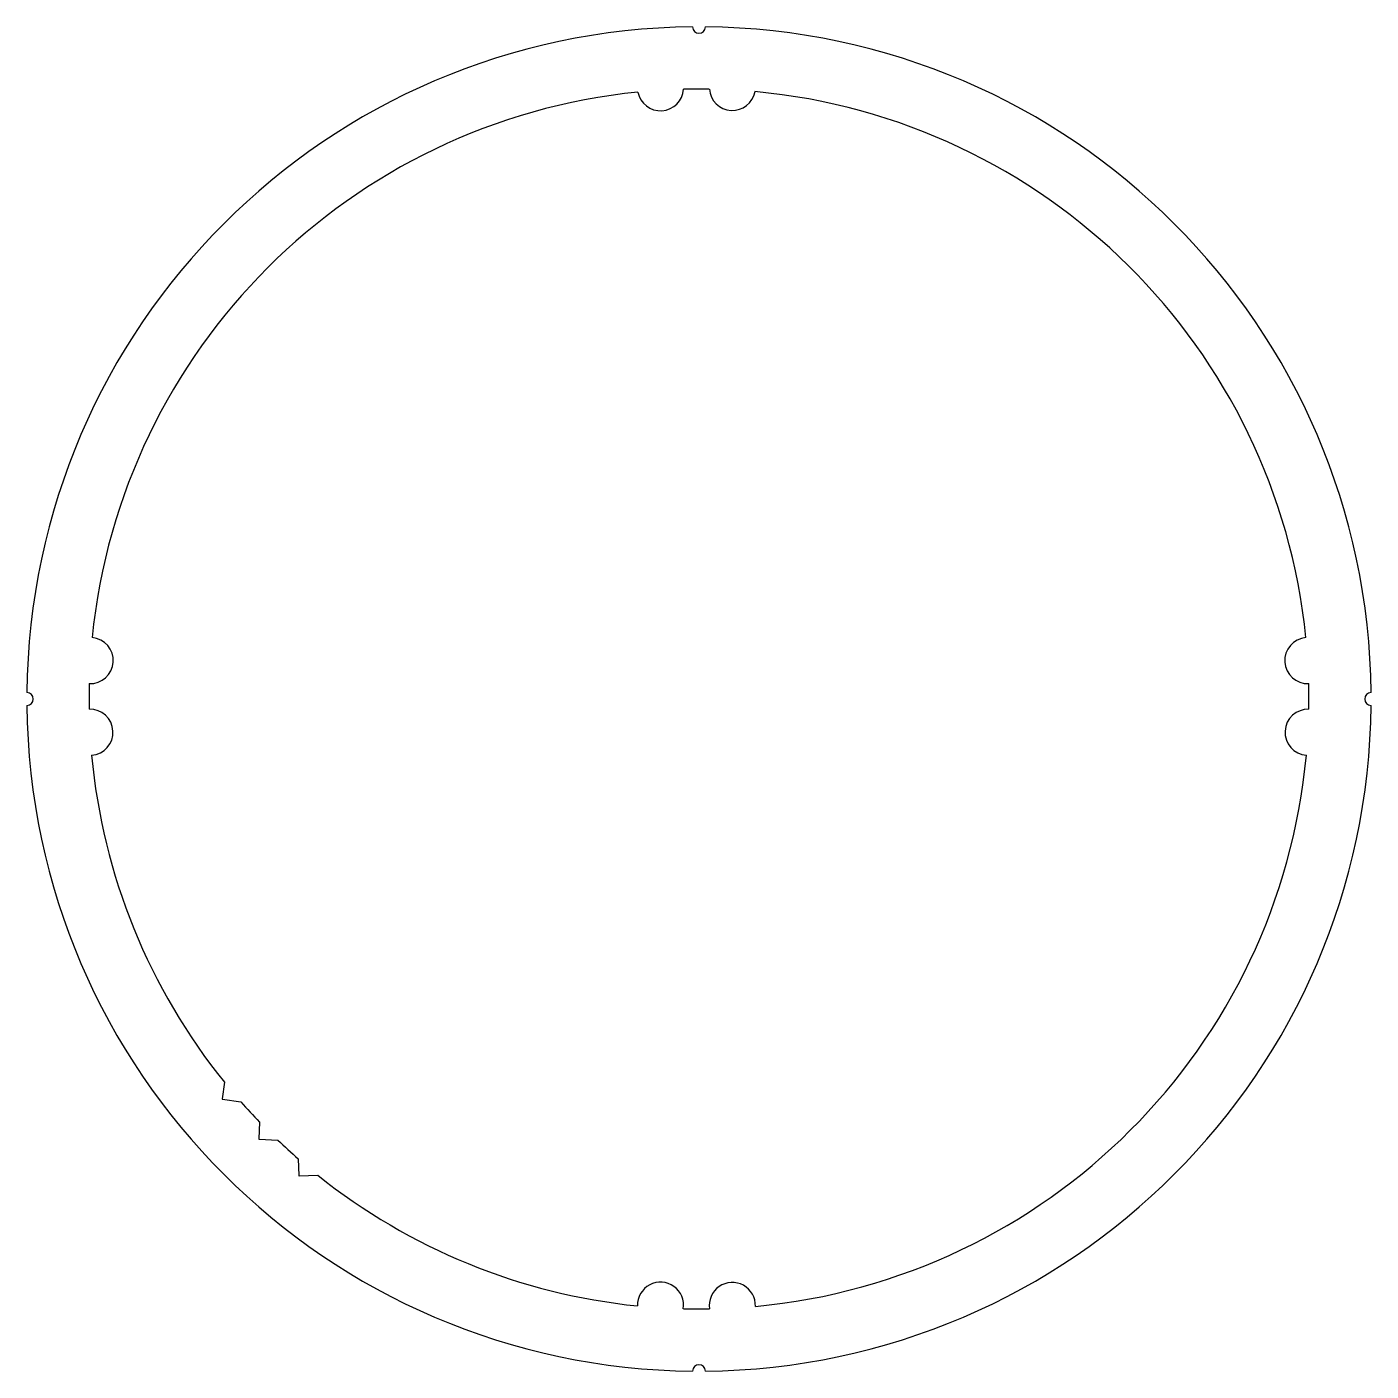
# Model space of a CAD drawing. Header units: inches. Extents: x -13.3 to 13.3, y 0.2 to 26.8.
import ezdxf

# ---------------------------------------------------------------- set-up
doc = ezdxf.new("R2010")
doc.units = ezdxf.units.IN
doc.header["$MEASUREMENT"] = 0

msp = doc.modelspace()

# ---------------------------------------------------------------- linework, layer by layer
at = {"color": 7}
for p, q in [((-9.391, 5.888), (-9.438, 5.561)), ((-9.43, 5.551), (-9.063, 5.499)), ((-8.693, 5.097), (-8.711, 4.767)), ((-8.703, 4.758), (-8.332, 4.738)), ((-7.929, 4.37), (-7.918, 4.039)), ((-7.909, 4.031), (-7.538, 4.044))]:
    msp.add_line(p, q, dxfattribs=at)
for centre, radius, start, end in [((0.015, 13.484), 13.322, 90.5462, 179.4538), ((0.015, 26.807), 0.127, 180.2731, 359.7269), ((0.015, 13.484), 13.322, 0.5462, 89.4538), ((0.015, 13.484), 12.09, 95.7473, 174.2198), ((-0.747, 25.601), 0.457, 191.0384, 356.1583), ((0.015, 13.484), 12.09, 89.0308, 91.4495), ((0.676, 25.607), 0.457, 184.3251, 349.4388), ((0.015, 13.484), 12.09, 5.7802, 84.733), ((-12.051, 14.246), 0.457, 267.4699, 85.3031), ((12.082, 14.246), 0.457, 94.6969, 272.5301), ((-13.307, 13.484), 0.127, 270.2731, 89.7269), ((0.015, 13.484), 12.09, 178.5533, 180.9644), ((0.015, 13.484), 12.09, 359.0356, 1.4467), ((13.337, 13.484), 0.127, 90.2731, 269.7269), ((0.015, 13.484), 13.322, 180.5462, 269.4538), ((0.015, 13.484), 13.322, 270.5462, 359.4538), ((-12.057, 12.824), 0.457, 274.2145, 92.0478), ((12.088, 12.824), 0.457, 87.9522, 265.7855), ((0.015, 13.484), 12.09, 185.2979, 218.9224), ((0.015, 13.484), 12.09, 275.3023, 354.7021), ((-9.43, 5.559), 0.008, 168.8641, 265), ((0.015, 13.484), 12.09, 221.3354, 223.9224), ((-8.703, 4.766), 0.008, 173.8641, 270), ((0.015, 13.484), 12.09, 226.3354, 228.9224), ((-7.91, 4.039), 0.008, 178.8641, 275), ((0.015, 13.484), 12.09, 231.3354, 264.2133), ((-0.747, 1.469), 0.457, 351.0848, 181.6578), ((0.676, 1.463), 0.457, 357.8547, 188.434), ((0.015, 13.484), 12.09, 268.5292, 270.9864), ((0.015, 0.162), 0.127, 0.2731, 179.7269)]:
    msp.add_arc(centre, radius, start, end, dxfattribs=at)

doc.saveas('drawing.dxf')
